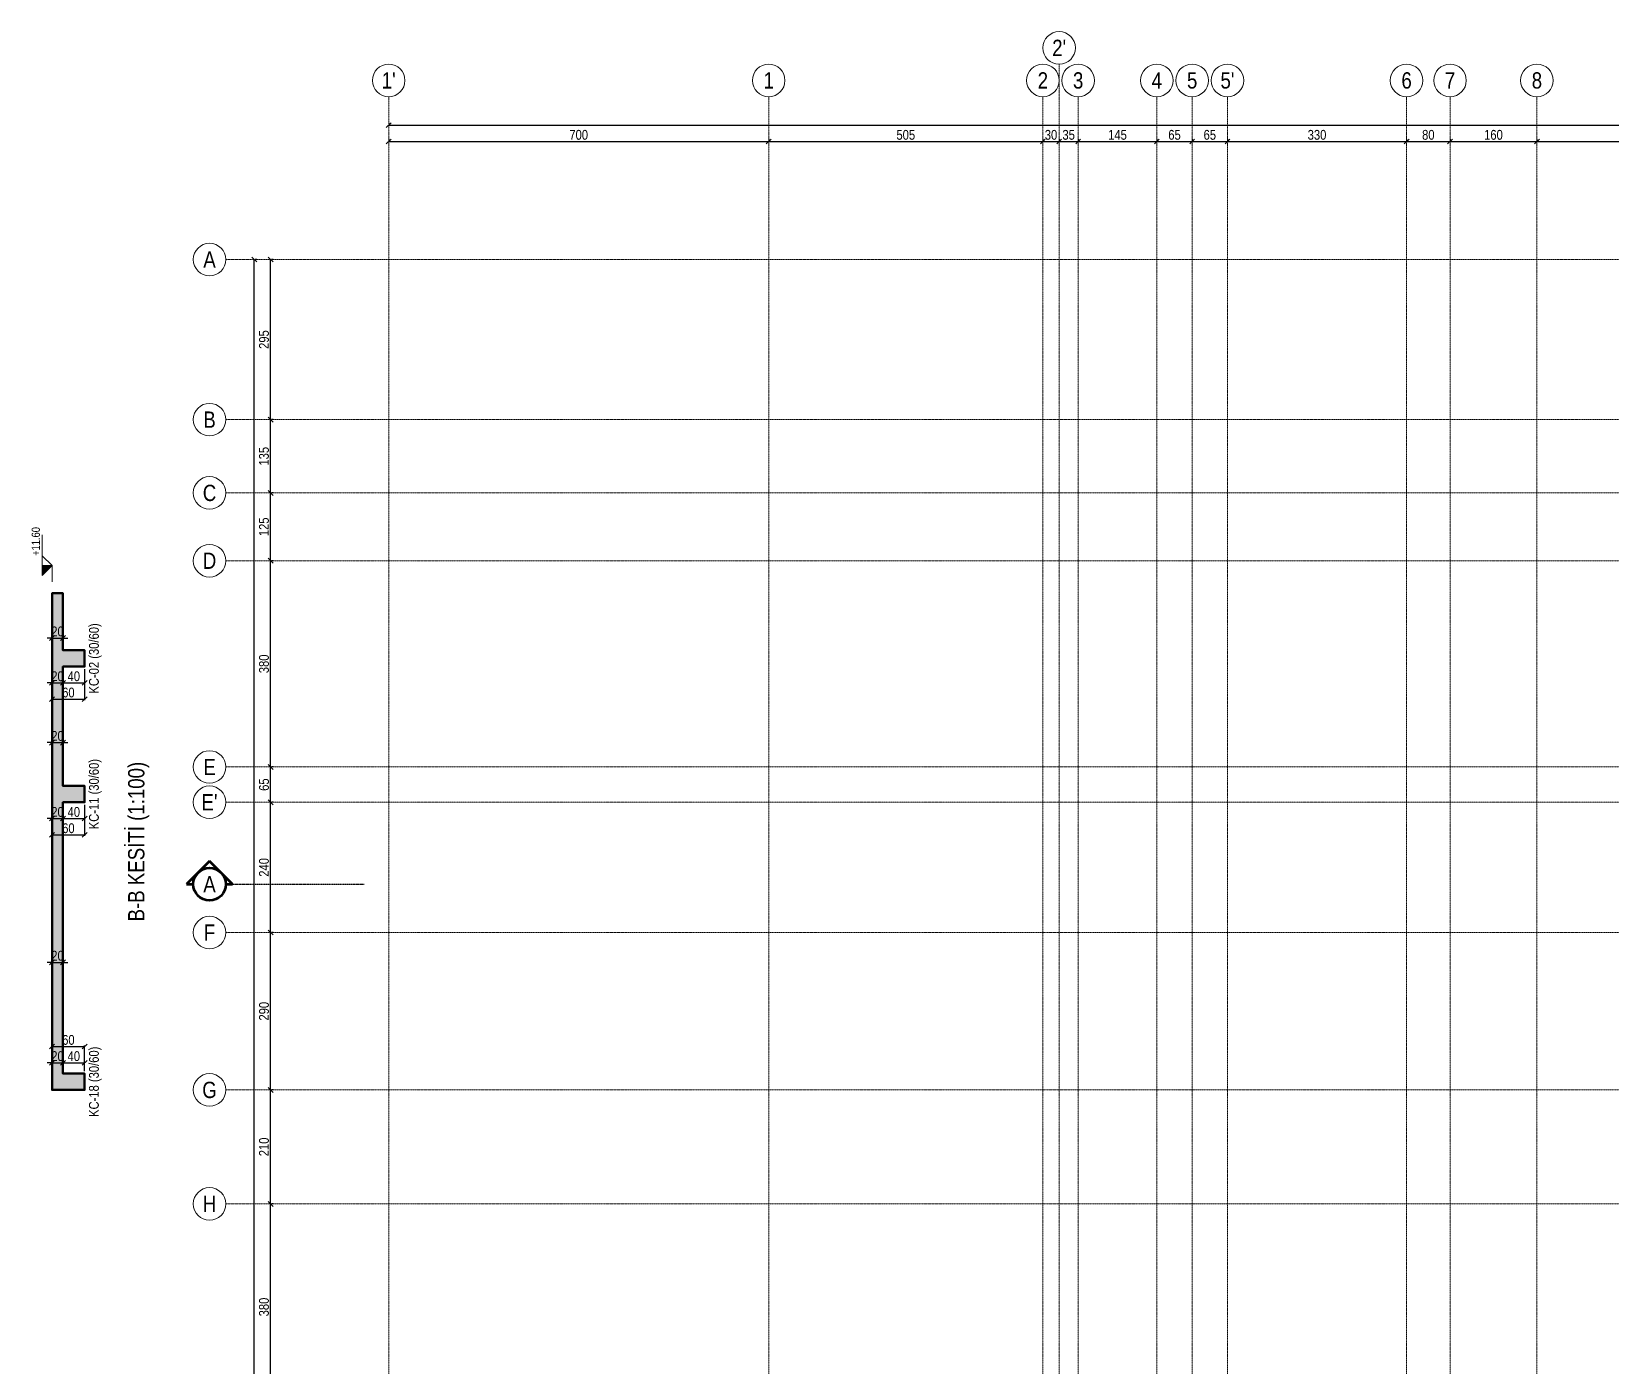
# Model space of a CAD drawing. Header units: millimetres. Extents: x 2439 to 10957, y 567 to 5865.
# Drawn here: x 2439 to 5349, y 3168 to 5627 of the extents above; entities that cross this region are included whole.
import ezdxf
from ezdxf.enums import TextEntityAlignment as Align

# ---------------------------------------------------------------- set-up
doc = ezdxf.new("R2010")
doc.units = ezdxf.units.MM
doc.linetypes.add('DASHED', pattern=[0.75, 0.5, -0.25])
for name, color, linetype, lineweight in [('AKS BALONU (BEYKENT)', 7, 'Continuous', 20), ('AKS CIZGISI (BEYKENT)', 252, 'DASHED', 20), ('AKS OLCU (BEYKENT)', 200, 'Continuous', 20), ('AKS YAZISI (BEYKENT)', 3, 'Continuous', 20), ('KESIT (BEYKENT)', 151, 'Continuous', 25), ('KESIT CIZGISI (BEYKENT)', 3, 'Continuous', 50), ('KESIT ISMI (BEYKENT)', 6, 'Continuous', 20), ('KIRIS ISMI (BEYKENT)', 40, 'Continuous', 20), ('KOT CIZGISI (BEYKENT)', 7, 'Continuous', 20), ('KOT YAZI (BEYKENT)', 7, 'Continuous', 20), ('OLCU (BEYKENT)', 14, 'Continuous', 20), ('TARAMA (BEYKENT)', 252, 'Continuous', 20)]:
    doc.layers.add(name, color=color, linetype=linetype, lineweight=lineweight)
doc.styles.add('YAZI (BEYKENT)', font='')
doc.styles.get('YAZI (BEYKENT)').set_extended_font_data('Bahnschrift Light Condensed')
doc.dimstyles.new('AKS_OLCU_100', dxfattribs={"dimtxt": 18, "dimasz": 4.5, "dimexe": 1.875, "dimexo": 4.5, "dimgap": 3, "dimtad": 1, "dimdec": 0, "dimrnd": 0.5, "dimzin": 12, "dimdsep": 46, "dimtxsty": 'YAZI (BEYKENT)', "dimtsz": 4.5, "dimcen": 0.09, "dimclrt": 7, "dimadec": 0, "dimazin": 0, "dimtfac": 1, "dimtdec": 4, "dimtix": 1, "dimtmove": 0, "dimatfit": 3, "dimfxl": 1, "dimtolj": 1, "dimtzin": 0, "dimarcsym": 0})
doc.dimstyles.new('PLAN_OLCU_100', dxfattribs={"dimtxt": 18, "dimasz": 4.5, "dimexe": 1.875, "dimexo": 4.5, "dimgap": 3, "dimtad": 1, "dimdec": 0, "dimrnd": 0.5, "dimzin": 12, "dimdsep": 46, "dimtxsty": 'YAZI (BEYKENT)', "dimtsz": 4.5, "dimcen": 0.09, "dimclrt": 7, "dimadec": 0, "dimazin": 0, "dimtfac": 1, "dimtdec": 4, "dimtix": 1, "dimtmove": 0, "dimatfit": 3, "dimfxl": 1, "dimtolj": 1, "dimtzin": 0, "dimarcsym": 0})

# ---------------------------------------------------------------- blocks, each defined once
blk = doc.blocks.new('*D191')
at = {"layer": 'Defpoints', "color": 0, "transparency": 16777216}
for p in [(2476.9, 4457.4), (2496.9, 4457.4), (2496.9, 4427.4)]:
    blk.add_point(p, dxfattribs=at)
at = {"layer": 'OLCU (BEYKENT)', "color": 0, "lineweight": -2, "transparency": 16777216}
for p, q in [((2476.9, 4452.9), (2476.9, 4425.5)), ((2496.9, 4452.9), (2496.9, 4425.5)), ((2476.9, 4427.4), (2467.9, 4427.4)), ((2472.4, 4422.9), (2481.4, 4431.9)), ((2476.9, 4427.4), (2496.9, 4427.4)), ((2492.4, 4422.9), (2501.4, 4431.9)), ((2496.9, 4427.4), (2505.9, 4427.4))]:
    blk.add_line(p, q, dxfattribs=at)
at = {"layer": 'OLCU (BEYKENT)', "color": 7, "lineweight": 20, "transparency": 16777216, "insert": (2486.9, 4439.5), "char_height": 18, "attachment_point": 5, "style": 'YAZI (BEYKENT)'}
blk.add_mtext('\\A1;20', dxfattribs=at)
blk = doc.blocks.new('*D192')
at = {"layer": 'Defpoints', "color": 0, "transparency": 16777216}
for p in [(2496.9, 4457.4), (2536.9, 4457.4), (2536.9, 4427.4)]:
    blk.add_point(p, dxfattribs=at)
at = {"layer": 'OLCU (BEYKENT)', "color": 0, "lineweight": -2, "transparency": 16777216}
for p, q in [((2496.9, 4452.9), (2496.9, 4425.5)), ((2536.9, 4452.9), (2536.9, 4425.5)), ((2492.4, 4422.9), (2501.4, 4431.9)), ((2496.9, 4427.4), (2536.9, 4427.4)), ((2532.4, 4422.9), (2541.4, 4431.9))]:
    blk.add_line(p, q, dxfattribs=at)
at = {"layer": 'OLCU (BEYKENT)', "color": 7, "lineweight": 20, "transparency": 16777216, "insert": (2516.9, 4439.5), "char_height": 18, "attachment_point": 5, "style": 'YAZI (BEYKENT)'}
blk.add_mtext('\\A1;40', dxfattribs=at)
blk = doc.blocks.new('*D193')
at = {"layer": 'Defpoints', "color": 0, "transparency": 16777216}
for p in [(2476.9, 4457.4), (2536.9, 4457.4), (2536.9, 4397.4)]:
    blk.add_point(p, dxfattribs=at)
at = {"layer": 'OLCU (BEYKENT)', "color": 0, "lineweight": -2, "transparency": 16777216}
for p, q in [((2476.9, 4452.9), (2476.9, 4395.5)), ((2536.9, 4452.9), (2536.9, 4395.5)), ((2472.4, 4392.9), (2481.4, 4401.9)), ((2476.9, 4397.4), (2536.9, 4397.4)), ((2532.4, 4392.9), (2541.4, 4401.9))]:
    blk.add_line(p, q, dxfattribs=at)
at = {"layer": 'OLCU (BEYKENT)', "color": 7, "lineweight": 20, "transparency": 16777216, "insert": (2506.9, 4409.5), "char_height": 18, "attachment_point": 5, "style": 'YAZI (BEYKENT)'}
blk.add_mtext('\\A1;60', dxfattribs=at)
blk = doc.blocks.new('*D194')
at = {"layer": 'Defpoints', "color": 0, "transparency": 16777216}
for p in [(2476.9, 4207.4), (2496.9, 4207.4), (2496.9, 4177.4)]:
    blk.add_point(p, dxfattribs=at)
at = {"layer": 'OLCU (BEYKENT)', "color": 0, "lineweight": -2, "transparency": 16777216}
for p, q in [((2476.9, 4202.9), (2476.9, 4175.5)), ((2496.9, 4202.9), (2496.9, 4175.5)), ((2476.9, 4177.4), (2467.9, 4177.4)), ((2472.4, 4172.9), (2481.4, 4181.9)), ((2476.9, 4177.4), (2496.9, 4177.4)), ((2492.4, 4172.9), (2501.4, 4181.9)), ((2496.9, 4177.4), (2505.9, 4177.4))]:
    blk.add_line(p, q, dxfattribs=at)
at = {"layer": 'OLCU (BEYKENT)', "color": 7, "lineweight": 20, "transparency": 16777216, "insert": (2486.9, 4189.5), "char_height": 18, "attachment_point": 5, "style": 'YAZI (BEYKENT)'}
blk.add_mtext('\\A1;20', dxfattribs=at)
blk = doc.blocks.new('*D195')
at = {"layer": 'Defpoints', "color": 0, "transparency": 16777216}
for p in [(2496.9, 4207.4), (2536.9, 4207.4), (2536.9, 4177.4)]:
    blk.add_point(p, dxfattribs=at)
at = {"layer": 'OLCU (BEYKENT)', "color": 0, "lineweight": -2, "transparency": 16777216}
for p, q in [((2496.9, 4202.9), (2496.9, 4175.5)), ((2536.9, 4202.9), (2536.9, 4175.5)), ((2492.4, 4172.9), (2501.4, 4181.9)), ((2496.9, 4177.4), (2536.9, 4177.4)), ((2532.4, 4172.9), (2541.4, 4181.9))]:
    blk.add_line(p, q, dxfattribs=at)
at = {"layer": 'OLCU (BEYKENT)', "color": 7, "lineweight": 20, "transparency": 16777216, "insert": (2516.9, 4189.5), "char_height": 18, "attachment_point": 5, "style": 'YAZI (BEYKENT)'}
blk.add_mtext('\\A1;40', dxfattribs=at)
blk = doc.blocks.new('*D196')
at = {"layer": 'Defpoints', "color": 0, "transparency": 16777216}
for p in [(2476.9, 4207.4), (2536.9, 4207.4), (2536.9, 4147.4)]:
    blk.add_point(p, dxfattribs=at)
at = {"layer": 'OLCU (BEYKENT)', "color": 0, "lineweight": -2, "transparency": 16777216}
for p, q in [((2476.9, 4202.9), (2476.9, 4145.5)), ((2536.9, 4202.9), (2536.9, 4145.5)), ((2472.4, 4142.9), (2481.4, 4151.9)), ((2476.9, 4147.4), (2536.9, 4147.4)), ((2532.4, 4142.9), (2541.4, 4151.9))]:
    blk.add_line(p, q, dxfattribs=at)
at = {"layer": 'OLCU (BEYKENT)', "color": 7, "lineweight": 20, "transparency": 16777216, "insert": (2506.9, 4159.5), "char_height": 18, "attachment_point": 5, "style": 'YAZI (BEYKENT)'}
blk.add_mtext('\\A1;60', dxfattribs=at)
blk = doc.blocks.new('*D197')
at = {"layer": 'Defpoints', "color": 0, "transparency": 16777216}
for p in [(2496.9, 3727.4), (2476.9, 3707.4), (2496.9, 3707.4)]:
    blk.add_point(p, dxfattribs=at)
at = {"layer": 'OLCU (BEYKENT)', "color": 0, "lineweight": -2, "transparency": 16777216}
for p, q in [((2476.9, 3727.4), (2467.9, 3727.4)), ((2472.4, 3722.9), (2481.4, 3731.9)), ((2476.9, 3711.9), (2476.9, 3729.2)), ((2476.9, 3727.4), (2496.9, 3727.4)), ((2492.4, 3722.9), (2501.4, 3731.9)), ((2496.9, 3711.9), (2496.9, 3729.2)), ((2496.9, 3727.4), (2505.9, 3727.4))]:
    blk.add_line(p, q, dxfattribs=at)
at = {"layer": 'OLCU (BEYKENT)', "color": 7, "lineweight": 20, "transparency": 16777216, "insert": (2486.9, 3739.5), "char_height": 18, "attachment_point": 5, "style": 'YAZI (BEYKENT)'}
blk.add_mtext('\\A1;20', dxfattribs=at)
blk = doc.blocks.new('*D198')
at = {"layer": 'Defpoints', "color": 0, "transparency": 16777216}
for p in [(2536.9, 3727.4), (2496.9, 3707.4), (2536.9, 3707.4)]:
    blk.add_point(p, dxfattribs=at)
at = {"layer": 'OLCU (BEYKENT)', "color": 0, "lineweight": -2, "transparency": 16777216}
for p, q in [((2492.4, 3722.9), (2501.4, 3731.9)), ((2496.9, 3711.9), (2496.9, 3729.2)), ((2496.9, 3727.4), (2536.9, 3727.4)), ((2532.4, 3722.9), (2541.4, 3731.9)), ((2536.9, 3711.9), (2536.9, 3729.2))]:
    blk.add_line(p, q, dxfattribs=at)
at = {"layer": 'OLCU (BEYKENT)', "color": 7, "lineweight": 20, "transparency": 16777216, "insert": (2516.9, 3739.5), "char_height": 18, "attachment_point": 5, "style": 'YAZI (BEYKENT)'}
blk.add_mtext('\\A1;40', dxfattribs=at)
blk = doc.blocks.new('*D199')
at = {"layer": 'Defpoints', "color": 0, "transparency": 16777216}
for p in [(2536.9, 3757.4), (2476.9, 3707.4), (2536.9, 3707.4)]:
    blk.add_point(p, dxfattribs=at)
at = {"layer": 'OLCU (BEYKENT)', "color": 0, "lineweight": -2, "transparency": 16777216}
for p, q in [((2472.4, 3752.9), (2481.4, 3761.9)), ((2476.9, 3711.9), (2476.9, 3759.2)), ((2476.9, 3757.4), (2536.9, 3757.4)), ((2532.4, 3752.9), (2541.4, 3761.9)), ((2536.9, 3711.9), (2536.9, 3759.2))]:
    blk.add_line(p, q, dxfattribs=at)
at = {"layer": 'OLCU (BEYKENT)', "color": 7, "lineweight": 20, "transparency": 16777216, "insert": (2506.9, 3769.5), "char_height": 18, "attachment_point": 5, "style": 'YAZI (BEYKENT)'}
blk.add_mtext('\\A1;60', dxfattribs=at)
blk = doc.blocks.new('*D200')
at = {"layer": 'Defpoints', "color": 0, "transparency": 16777216}
for p in [(2476.9, 4539.9), (2496.9, 4539.9), (2496.9, 4509.9)]:
    blk.add_point(p, dxfattribs=at)
at = {"layer": 'OLCU (BEYKENT)', "color": 0, "lineweight": -2, "transparency": 16777216}
for p, q in [((2472.4, 4505.4), (2481.4, 4514.4)), ((2476.9, 4535.4), (2476.9, 4508)), ((2492.4, 4505.4), (2501.4, 4514.4)), ((2496.9, 4535.4), (2496.9, 4508)), ((2476.9, 4509.9), (2467.9, 4509.9)), ((2476.9, 4509.9), (2496.9, 4509.9)), ((2496.9, 4509.9), (2505.9, 4509.9))]:
    blk.add_line(p, q, dxfattribs=at)
at = {"layer": 'OLCU (BEYKENT)', "color": 7, "lineweight": 20, "transparency": 16777216, "insert": (2486.9, 4522), "char_height": 18, "attachment_point": 5, "style": 'YAZI (BEYKENT)'}
blk.add_mtext('\\A1;20', dxfattribs=at)
blk = doc.blocks.new('*D201')
at = {"layer": 'Defpoints', "color": 0, "transparency": 16777216}
for p in [(2476.9, 4347.4), (2496.9, 4347.4), (2496.9, 4317.4)]:
    blk.add_point(p, dxfattribs=at)
at = {"layer": 'OLCU (BEYKENT)', "color": 0, "lineweight": -2, "transparency": 16777216}
for p, q in [((2476.9, 4342.9), (2476.9, 4315.5)), ((2496.9, 4342.9), (2496.9, 4315.5)), ((2476.9, 4317.4), (2467.9, 4317.4)), ((2472.4, 4312.9), (2481.4, 4321.9)), ((2476.9, 4317.4), (2496.9, 4317.4)), ((2492.4, 4312.9), (2501.4, 4321.9)), ((2496.9, 4317.4), (2505.9, 4317.4))]:
    blk.add_line(p, q, dxfattribs=at)
at = {"layer": 'OLCU (BEYKENT)', "color": 7, "lineweight": 20, "transparency": 16777216, "insert": (2486.9, 4329.5), "char_height": 18, "attachment_point": 5, "style": 'YAZI (BEYKENT)'}
blk.add_mtext('\\A1;20', dxfattribs=at)
blk = doc.blocks.new('*D202')
at = {"layer": 'Defpoints', "color": 0, "transparency": 16777216}
for p in [(2476.9, 3942.4), (2496.9, 3942.4), (2496.9, 3912.4)]:
    blk.add_point(p, dxfattribs=at)
at = {"layer": 'OLCU (BEYKENT)', "color": 0, "lineweight": -2, "transparency": 16777216}
for p, q in [((2476.9, 3937.9), (2476.9, 3910.5)), ((2496.9, 3937.9), (2496.9, 3910.5)), ((2476.9, 3912.4), (2467.9, 3912.4)), ((2472.4, 3907.9), (2481.4, 3916.9)), ((2476.9, 3912.4), (2496.9, 3912.4)), ((2492.4, 3907.9), (2501.4, 3916.9)), ((2496.9, 3912.4), (2505.9, 3912.4))]:
    blk.add_line(p, q, dxfattribs=at)
at = {"layer": 'OLCU (BEYKENT)', "color": 7, "lineweight": 20, "transparency": 16777216, "insert": (2486.9, 3924.5), "char_height": 18, "attachment_point": 5, "style": 'YAZI (BEYKENT)'}
blk.add_mtext('\\A1;20', dxfattribs=at)
blk = doc.blocks.new('*D203')
at = {"layer": 'AKS OLCU (BEYKENT)', "color": 0, "lineweight": -2, "transparency": 16777216}
for p, q in [((3092.4, 5450.4), (3101.4, 5459.4)), ((3096.9, 5459.4), (3096.9, 5456.7)), ((3096.9, 5454.9), (10536.9, 5454.9)), ((10532.4, 5450.4), (10541.4, 5459.4)), ((10536.9, 5459.4), (10536.9, 5456.7))]:
    blk.add_line(p, q, dxfattribs=at)
at = {"layer": 'Defpoints', "color": 0, "transparency": 16777216}
for p in [(3096.9, 5454.9), (10536.9, 5454.9), (10536.9, 5454.9)]:
    blk.add_point(p, dxfattribs=at)
at = {"layer": 'AKS OLCU (BEYKENT)', "color": 7, "transparency": 16777216, "insert": (6816.9, 5467), "char_height": 18, "attachment_point": 5, "style": 'YAZI (BEYKENT)'}
blk.add_mtext('\\A1;7440', dxfattribs=at)
blk = doc.blocks.new('*D204')
at = {"layer": 'AKS OLCU (BEYKENT)', "color": 0, "lineweight": -2, "transparency": 16777216}
for p, q in [((3092.4, 5420.4), (3101.4, 5429.4)), ((3096.9, 5429.4), (3096.9, 5426.7)), ((3096.9, 5424.9), (3796.9, 5424.9)), ((3792.4, 5420.4), (3801.4, 5429.4)), ((3796.9, 5429.4), (3796.9, 5426.7))]:
    blk.add_line(p, q, dxfattribs=at)
at = {"layer": 'Defpoints', "color": 0, "transparency": 16777216}
for p in [(3096.9, 5424.9), (3796.9, 5424.9), (3796.9, 5424.9)]:
    blk.add_point(p, dxfattribs=at)
at = {"layer": 'AKS OLCU (BEYKENT)', "color": 7, "transparency": 16777216, "insert": (3446.9, 5437), "char_height": 18, "attachment_point": 5, "style": 'YAZI (BEYKENT)'}
blk.add_mtext('\\A1;700', dxfattribs=at)
blk = doc.blocks.new('*D205')
at = {"layer": 'AKS OLCU (BEYKENT)', "color": 0, "lineweight": -2, "transparency": 16777216}
for p, q in [((3792.4, 5420.4), (3801.4, 5429.4)), ((3796.9, 5429.4), (3796.9, 5426.7)), ((3796.9, 5424.9), (4301.9, 5424.9)), ((4297.4, 5420.4), (4306.4, 5429.4)), ((4301.9, 5429.4), (4301.9, 5426.7))]:
    blk.add_line(p, q, dxfattribs=at)
at = {"layer": 'Defpoints', "color": 0, "transparency": 16777216}
for p in [(3796.9, 5424.9), (4301.9, 5424.9), (4301.9, 5424.9)]:
    blk.add_point(p, dxfattribs=at)
at = {"layer": 'AKS OLCU (BEYKENT)', "color": 7, "transparency": 16777216, "insert": (4049.4, 5437), "char_height": 18, "attachment_point": 5, "style": 'YAZI (BEYKENT)'}
blk.add_mtext('\\A1;505', dxfattribs=at)
blk = doc.blocks.new('*D206')
at = {"layer": 'AKS OLCU (BEYKENT)', "color": 0, "lineweight": -2, "transparency": 16777216}
for p, q in [((4297.4, 5420.4), (4306.4, 5429.4)), ((4301.9, 5429.4), (4301.9, 5426.7)), ((4301.9, 5424.9), (4331.9, 5424.9)), ((4327.4, 5420.4), (4336.4, 5429.4)), ((4331.9, 5429.4), (4331.9, 5426.7))]:
    blk.add_line(p, q, dxfattribs=at)
at = {"layer": 'Defpoints', "color": 0, "transparency": 16777216}
for p in [(4301.9, 5424.9), (4331.9, 5424.9), (4331.9, 5424.9)]:
    blk.add_point(p, dxfattribs=at)
at = {"layer": 'AKS OLCU (BEYKENT)', "color": 7, "transparency": 16777216, "insert": (4316.9, 5437), "char_height": 18, "attachment_point": 5, "style": 'YAZI (BEYKENT)'}
blk.add_mtext('\\A1;30', dxfattribs=at)
blk = doc.blocks.new('*D207')
at = {"layer": 'AKS OLCU (BEYKENT)', "color": 0, "lineweight": -2, "transparency": 16777216}
for p, q in [((4327.4, 5420.4), (4336.4, 5429.4)), ((4331.9, 5429.4), (4331.9, 5426.7)), ((4331.9, 5424.9), (4366.9, 5424.9)), ((4362.4, 5420.4), (4371.4, 5429.4)), ((4366.9, 5429.4), (4366.9, 5426.7))]:
    blk.add_line(p, q, dxfattribs=at)
at = {"layer": 'Defpoints', "color": 0, "transparency": 16777216}
for p in [(4331.9, 5424.9), (4366.9, 5424.9), (4366.9, 5424.9)]:
    blk.add_point(p, dxfattribs=at)
at = {"layer": 'AKS OLCU (BEYKENT)', "color": 7, "transparency": 16777216, "insert": (4349.4, 5437), "char_height": 18, "attachment_point": 5, "style": 'YAZI (BEYKENT)'}
blk.add_mtext('\\A1;35', dxfattribs=at)
blk = doc.blocks.new('*D208')
at = {"layer": 'AKS OLCU (BEYKENT)', "color": 0, "lineweight": -2, "transparency": 16777216}
for p, q in [((4362.4, 5420.4), (4371.4, 5429.4)), ((4366.9, 5429.4), (4366.9, 5426.7)), ((4366.9, 5424.9), (4511.9, 5424.9)), ((4507.4, 5420.4), (4516.4, 5429.4)), ((4511.9, 5429.4), (4511.9, 5426.7))]:
    blk.add_line(p, q, dxfattribs=at)
at = {"layer": 'Defpoints', "color": 0, "transparency": 16777216}
for p in [(4366.9, 5424.9), (4511.9, 5424.9), (4511.9, 5424.9)]:
    blk.add_point(p, dxfattribs=at)
at = {"layer": 'AKS OLCU (BEYKENT)', "color": 7, "transparency": 16777216, "insert": (4439.4, 5437), "char_height": 18, "attachment_point": 5, "style": 'YAZI (BEYKENT)'}
blk.add_mtext('\\A1;145', dxfattribs=at)
blk = doc.blocks.new('*D209')
at = {"layer": 'AKS OLCU (BEYKENT)', "color": 0, "lineweight": -2, "transparency": 16777216}
for p, q in [((4507.4, 5420.4), (4516.4, 5429.4)), ((4511.9, 5429.4), (4511.9, 5426.7)), ((4511.9, 5424.9), (4576.9, 5424.9)), ((4572.4, 5420.4), (4581.4, 5429.4)), ((4576.9, 5429.4), (4576.9, 5426.7))]:
    blk.add_line(p, q, dxfattribs=at)
at = {"layer": 'Defpoints', "color": 0, "transparency": 16777216}
for p in [(4511.9, 5424.9), (4576.9, 5424.9), (4576.9, 5424.9)]:
    blk.add_point(p, dxfattribs=at)
at = {"layer": 'AKS OLCU (BEYKENT)', "color": 7, "transparency": 16777216, "insert": (4544.4, 5437), "char_height": 18, "attachment_point": 5, "style": 'YAZI (BEYKENT)'}
blk.add_mtext('\\A1;65', dxfattribs=at)
blk = doc.blocks.new('*D210')
at = {"layer": 'AKS OLCU (BEYKENT)', "color": 0, "lineweight": -2, "transparency": 16777216}
for p, q in [((4572.4, 5420.4), (4581.4, 5429.4)), ((4576.9, 5429.4), (4576.9, 5426.7)), ((4576.9, 5424.9), (4641.9, 5424.9)), ((4637.4, 5420.4), (4646.4, 5429.4)), ((4641.9, 5429.4), (4641.9, 5426.7))]:
    blk.add_line(p, q, dxfattribs=at)
at = {"layer": 'Defpoints', "color": 0, "transparency": 16777216}
for p in [(4576.9, 5424.9), (4641.9, 5424.9), (4641.9, 5424.9)]:
    blk.add_point(p, dxfattribs=at)
at = {"layer": 'AKS OLCU (BEYKENT)', "color": 7, "transparency": 16777216, "insert": (4609.4, 5437), "char_height": 18, "attachment_point": 5, "style": 'YAZI (BEYKENT)'}
blk.add_mtext('\\A1;65', dxfattribs=at)
blk = doc.blocks.new('*D211')
at = {"layer": 'AKS OLCU (BEYKENT)', "color": 0, "lineweight": -2, "transparency": 16777216}
for p, q in [((4637.4, 5420.4), (4646.4, 5429.4)), ((4641.9, 5429.4), (4641.9, 5426.7)), ((4641.9, 5424.9), (4971.9, 5424.9)), ((4967.4, 5420.4), (4976.4, 5429.4)), ((4971.9, 5429.4), (4971.9, 5426.7))]:
    blk.add_line(p, q, dxfattribs=at)
at = {"layer": 'Defpoints', "color": 0, "transparency": 16777216}
for p in [(4641.9, 5424.9), (4971.9, 5424.9), (4971.9, 5424.9)]:
    blk.add_point(p, dxfattribs=at)
at = {"layer": 'AKS OLCU (BEYKENT)', "color": 7, "transparency": 16777216, "insert": (4806.9, 5437), "char_height": 18, "attachment_point": 5, "style": 'YAZI (BEYKENT)'}
blk.add_mtext('\\A1;330', dxfattribs=at)
blk = doc.blocks.new('*D212')
at = {"layer": 'AKS OLCU (BEYKENT)', "color": 0, "lineweight": -2, "transparency": 16777216}
for p, q in [((4967.4, 5420.4), (4976.4, 5429.4)), ((4971.9, 5429.4), (4971.9, 5426.7)), ((4971.9, 5424.9), (5051.9, 5424.9)), ((5047.4, 5420.4), (5056.4, 5429.4)), ((5051.9, 5429.4), (5051.9, 5426.7))]:
    blk.add_line(p, q, dxfattribs=at)
at = {"layer": 'Defpoints', "color": 0, "transparency": 16777216}
for p in [(4971.9, 5424.9), (5051.9, 5424.9), (5051.9, 5424.9)]:
    blk.add_point(p, dxfattribs=at)
at = {"layer": 'AKS OLCU (BEYKENT)', "color": 7, "transparency": 16777216, "insert": (5011.9, 5437), "char_height": 18, "attachment_point": 5, "style": 'YAZI (BEYKENT)'}
blk.add_mtext('\\A1;80', dxfattribs=at)
blk = doc.blocks.new('*D213')
at = {"layer": 'AKS OLCU (BEYKENT)', "color": 0, "lineweight": -2, "transparency": 16777216}
for p, q in [((5047.4, 5420.4), (5056.4, 5429.4)), ((5051.9, 5429.4), (5051.9, 5426.7)), ((5051.9, 5424.9), (5211.9, 5424.9)), ((5207.4, 5420.4), (5216.4, 5429.4)), ((5211.9, 5429.4), (5211.9, 5426.7))]:
    blk.add_line(p, q, dxfattribs=at)
at = {"layer": 'Defpoints', "color": 0, "transparency": 16777216}
for p in [(5051.9, 5424.9), (5211.9, 5424.9), (5211.9, 5424.9)]:
    blk.add_point(p, dxfattribs=at)
at = {"layer": 'AKS OLCU (BEYKENT)', "color": 7, "transparency": 16777216, "insert": (5131.9, 5437), "char_height": 18, "attachment_point": 5, "style": 'YAZI (BEYKENT)'}
blk.add_mtext('\\A1;160', dxfattribs=at)
blk = doc.blocks.new('*D214')
at = {"layer": 'AKS OLCU (BEYKENT)', "color": 0, "lineweight": -2, "transparency": 16777216}
for p, q in [((5207.4, 5420.4), (5216.4, 5429.4)), ((5211.9, 5429.4), (5211.9, 5426.7)), ((5211.9, 5424.9), (5596.9, 5424.9)), ((5592.4, 5420.4), (5601.4, 5429.4)), ((5596.9, 5429.4), (5596.9, 5426.7))]:
    blk.add_line(p, q, dxfattribs=at)
at = {"layer": 'Defpoints', "color": 0, "transparency": 16777216}
for p in [(5211.9, 5424.9), (5596.9, 5424.9), (5596.9, 5424.9)]:
    blk.add_point(p, dxfattribs=at)
at = {"layer": 'AKS OLCU (BEYKENT)', "color": 7, "transparency": 16777216, "insert": (5404.4, 5437), "char_height": 18, "attachment_point": 5, "style": 'YAZI (BEYKENT)'}
blk.add_mtext('\\A1;385', dxfattribs=at)
blk = doc.blocks.new('*D275')
at = {"layer": 'AKS OLCU (BEYKENT)', "color": 0, "lineweight": -2, "transparency": 16777216}
for p, q in [((2853.9, 5202.9), (2844.9, 5211.9)), ((2849.4, 987.4), (2849.4, 5207.4)), ((2853.9, 5207.4), (2851.2, 5207.4)), ((2853.9, 982.9), (2844.9, 991.9)), ((2853.9, 987.4), (2851.2, 987.4))]:
    blk.add_line(p, q, dxfattribs=at)
at = {"layer": 'Defpoints', "color": 0, "transparency": 16777216}
for p in [(2849.4, 5207.4), (2849.4, 5207.4), (2849.4, 987.4)]:
    blk.add_point(p, dxfattribs=at)
at = {"layer": 'AKS OLCU (BEYKENT)', "color": 7, "transparency": 16777216, "insert": (2837.2, 3097.4), "char_height": 18, "attachment_point": 5, "rotation": 90, "style": 'YAZI (BEYKENT)'}
blk.add_mtext('\\A1;4220', dxfattribs=at)
blk = doc.blocks.new('*D285')
at = {"layer": 'AKS OLCU (BEYKENT)', "color": 0, "lineweight": -2, "transparency": 16777216}
for p, q in [((2883.9, 3462.9), (2874.9, 3471.9)), ((2879.4, 3087.4), (2879.4, 3467.4)), ((2883.9, 3467.4), (2881.2, 3467.4)), ((2883.9, 3082.9), (2874.9, 3091.9)), ((2883.9, 3087.4), (2881.2, 3087.4))]:
    blk.add_line(p, q, dxfattribs=at)
at = {"layer": 'Defpoints', "color": 0, "transparency": 16777216}
for p in [(2879.4, 3467.4), (2879.4, 3467.4), (2879.4, 3087.4)]:
    blk.add_point(p, dxfattribs=at)
at = {"layer": 'AKS OLCU (BEYKENT)', "color": 7, "transparency": 16777216, "insert": (2867.2, 3277.4), "char_height": 18, "attachment_point": 5, "rotation": 90, "style": 'YAZI (BEYKENT)'}
blk.add_mtext('\\A1;380', dxfattribs=at)
blk = doc.blocks.new('*D286')
at = {"layer": 'AKS OLCU (BEYKENT)', "color": 0, "lineweight": -2, "transparency": 16777216}
for p, q in [((2883.9, 3672.9), (2874.9, 3681.9)), ((2879.4, 3467.4), (2879.4, 3677.4)), ((2883.9, 3677.4), (2881.2, 3677.4)), ((2883.9, 3462.9), (2874.9, 3471.9)), ((2883.9, 3467.4), (2881.2, 3467.4))]:
    blk.add_line(p, q, dxfattribs=at)
at = {"layer": 'Defpoints', "color": 0, "transparency": 16777216}
for p in [(2879.4, 3677.4), (2879.4, 3677.4), (2879.4, 3467.4)]:
    blk.add_point(p, dxfattribs=at)
at = {"layer": 'AKS OLCU (BEYKENT)', "color": 7, "transparency": 16777216, "insert": (2867.2, 3572.4), "char_height": 18, "attachment_point": 5, "rotation": 90, "style": 'YAZI (BEYKENT)'}
blk.add_mtext('\\A1;210', dxfattribs=at)
blk = doc.blocks.new('*D287')
at = {"layer": 'AKS OLCU (BEYKENT)', "color": 0, "lineweight": -2, "transparency": 16777216}
for p, q in [((2883.9, 3962.9), (2874.9, 3971.9)), ((2879.4, 3677.4), (2879.4, 3967.4)), ((2883.9, 3967.4), (2881.2, 3967.4)), ((2883.9, 3672.9), (2874.9, 3681.9)), ((2883.9, 3677.4), (2881.2, 3677.4))]:
    blk.add_line(p, q, dxfattribs=at)
at = {"layer": 'Defpoints', "color": 0, "transparency": 16777216}
for p in [(2879.4, 3967.4), (2879.4, 3967.4), (2879.4, 3677.4)]:
    blk.add_point(p, dxfattribs=at)
at = {"layer": 'AKS OLCU (BEYKENT)', "color": 7, "transparency": 16777216, "insert": (2867.2, 3822.4), "char_height": 18, "attachment_point": 5, "rotation": 90, "style": 'YAZI (BEYKENT)'}
blk.add_mtext('\\A1;290', dxfattribs=at)
blk = doc.blocks.new('*D288')
at = {"layer": 'AKS OLCU (BEYKENT)', "color": 0, "lineweight": -2, "transparency": 16777216}
for p, q in [((2883.9, 4202.9), (2874.9, 4211.9)), ((2879.4, 3967.4), (2879.4, 4207.4)), ((2883.9, 4207.4), (2881.2, 4207.4)), ((2883.9, 3962.9), (2874.9, 3971.9)), ((2883.9, 3967.4), (2881.2, 3967.4))]:
    blk.add_line(p, q, dxfattribs=at)
at = {"layer": 'Defpoints', "color": 0, "transparency": 16777216}
for p in [(2879.4, 4207.4), (2879.4, 4207.4), (2879.4, 3967.4)]:
    blk.add_point(p, dxfattribs=at)
at = {"layer": 'AKS OLCU (BEYKENT)', "color": 7, "transparency": 16777216, "insert": (2867.2, 4087.4), "char_height": 18, "attachment_point": 5, "rotation": 90, "style": 'YAZI (BEYKENT)'}
blk.add_mtext('\\A1;240', dxfattribs=at)
blk = doc.blocks.new('*D289')
at = {"layer": 'AKS OLCU (BEYKENT)', "color": 0, "lineweight": -2, "transparency": 16777216}
for p, q in [((2883.9, 4267.9), (2874.9, 4276.9)), ((2879.4, 4207.4), (2879.4, 4272.4)), ((2883.9, 4272.4), (2881.2, 4272.4)), ((2883.9, 4202.9), (2874.9, 4211.9)), ((2883.9, 4207.4), (2881.2, 4207.4))]:
    blk.add_line(p, q, dxfattribs=at)
at = {"layer": 'Defpoints', "color": 0, "transparency": 16777216}
for p in [(2879.4, 4272.4), (2879.4, 4272.4), (2879.4, 4207.4)]:
    blk.add_point(p, dxfattribs=at)
at = {"layer": 'AKS OLCU (BEYKENT)', "color": 7, "transparency": 16777216, "insert": (2867.3, 4239.9), "char_height": 18, "attachment_point": 5, "rotation": 90, "style": 'YAZI (BEYKENT)'}
blk.add_mtext('\\A1;65', dxfattribs=at)
blk = doc.blocks.new('*D290')
at = {"layer": 'AKS OLCU (BEYKENT)', "color": 0, "lineweight": -2, "transparency": 16777216}
for p, q in [((2883.9, 4647.9), (2874.9, 4656.9)), ((2879.4, 4272.4), (2879.4, 4652.4)), ((2883.9, 4652.4), (2881.2, 4652.4)), ((2883.9, 4267.9), (2874.9, 4276.9)), ((2883.9, 4272.4), (2881.2, 4272.4))]:
    blk.add_line(p, q, dxfattribs=at)
at = {"layer": 'Defpoints', "color": 0, "transparency": 16777216}
for p in [(2879.4, 4652.4), (2879.4, 4652.4), (2879.4, 4272.4)]:
    blk.add_point(p, dxfattribs=at)
at = {"layer": 'AKS OLCU (BEYKENT)', "color": 7, "transparency": 16777216, "insert": (2867.2, 4462.4), "char_height": 18, "attachment_point": 5, "rotation": 90, "style": 'YAZI (BEYKENT)'}
blk.add_mtext('\\A1;380', dxfattribs=at)
blk = doc.blocks.new('*D291')
at = {"layer": 'AKS OLCU (BEYKENT)', "color": 0, "lineweight": -2, "transparency": 16777216}
for p, q in [((2883.9, 4772.9), (2874.9, 4781.9)), ((2879.4, 4652.4), (2879.4, 4777.4)), ((2883.9, 4777.4), (2881.2, 4777.4)), ((2883.9, 4647.9), (2874.9, 4656.9)), ((2883.9, 4652.4), (2881.2, 4652.4))]:
    blk.add_line(p, q, dxfattribs=at)
at = {"layer": 'Defpoints', "color": 0, "transparency": 16777216}
for p in [(2879.4, 4777.4), (2879.4, 4777.4), (2879.4, 4652.4)]:
    blk.add_point(p, dxfattribs=at)
at = {"layer": 'AKS OLCU (BEYKENT)', "color": 7, "transparency": 16777216, "insert": (2867.2, 4714.9), "char_height": 18, "attachment_point": 5, "rotation": 90, "style": 'YAZI (BEYKENT)'}
blk.add_mtext('\\A1;125', dxfattribs=at)
blk = doc.blocks.new('*D292')
at = {"layer": 'AKS OLCU (BEYKENT)', "color": 0, "lineweight": -2, "transparency": 16777216}
for p, q in [((2883.9, 4907.9), (2874.9, 4916.9)), ((2879.4, 4777.4), (2879.4, 4912.4)), ((2883.9, 4912.4), (2881.2, 4912.4)), ((2883.9, 4772.9), (2874.9, 4781.9)), ((2883.9, 4777.4), (2881.2, 4777.4))]:
    blk.add_line(p, q, dxfattribs=at)
at = {"layer": 'Defpoints', "color": 0, "transparency": 16777216}
for p in [(2879.4, 4912.4), (2879.4, 4912.4), (2879.4, 4777.4)]:
    blk.add_point(p, dxfattribs=at)
at = {"layer": 'AKS OLCU (BEYKENT)', "color": 7, "transparency": 16777216, "insert": (2867.2, 4844.9), "char_height": 18, "attachment_point": 5, "rotation": 90, "style": 'YAZI (BEYKENT)'}
blk.add_mtext('\\A1;135', dxfattribs=at)
blk = doc.blocks.new('*D293')
at = {"layer": 'AKS OLCU (BEYKENT)', "color": 0, "lineweight": -2, "transparency": 16777216}
for p, q in [((2883.9, 5202.9), (2874.9, 5211.9)), ((2879.4, 4912.4), (2879.4, 5207.4)), ((2883.9, 5207.4), (2881.2, 5207.4)), ((2883.9, 4907.9), (2874.9, 4916.9)), ((2883.9, 4912.4), (2881.2, 4912.4))]:
    blk.add_line(p, q, dxfattribs=at)
at = {"layer": 'Defpoints', "color": 0, "transparency": 16777216}
for p in [(2879.4, 5207.4), (2879.4, 5207.4), (2879.4, 4912.4)]:
    blk.add_point(p, dxfattribs=at)
at = {"layer": 'AKS OLCU (BEYKENT)', "color": 7, "transparency": 16777216, "insert": (2867.2, 5059.9), "char_height": 18, "attachment_point": 5, "rotation": 90, "style": 'YAZI (BEYKENT)'}
blk.add_mtext('\\A1;295', dxfattribs=at)

msp = doc.modelspace()

# ---------------------------------------------------------------- hatches: boundary and pattern name
at = {"layer": 'KOT CIZGISI (BEYKENT)'}
msp.add_hatch(color=250, dxfattribs=at).paths.add_polyline_path([(2476.9, 4643.4), (2458.9, 4625.4), (2458.9, 4643.4)])
at = {"layer": 'TARAMA (BEYKENT)'}
h = msp.add_hatch(dxfattribs=at)
h.set_pattern_fill('ANSI33', color=256, style=0)
h.set_pattern_definition([(45, (-125226.307, -4217.866), (-4.49012806, 4.49012806), []), (45, (-125221.817, -4217.866), (-4.49012806, 4.49012806), [3.175, -1.5875])])
h.paths.add_polyline_path([(2476.9, 4592.4), (2496.9, 4592.4), (2496.9, 4487.4), (2536.9, 4487.4), (2536.9, 4457.4), (2496.9, 4457.4), (2496.9, 4237.4), (2536.9, 4237.4), (2536.9, 4207.4), (2496.9, 4207.4), (2496.9, 3707.4), (2536.9, 3707.4), (2536.9, 3677.4), (2476.9, 3677.4)], flags=16)

# ---------------------------------------------------------------- linework, layer by layer
at = {"layer": 'AKS BALONU (BEYKENT)'}
for centre in [(4331.9, 5597.4), (3096.9, 5537.4), (3796.9, 5537.4), (4301.9, 5537.4), (4366.9, 5537.4), (4511.9, 5537.4), (4576.9, 5537.4), (4641.9, 5537.4), (4971.9, 5537.4), (5051.9, 5537.4), (5211.9, 5537.4), (2766.9, 5207.4), (2766.9, 4912.4), (2766.9, 4777.4), (2766.9, 4652.4), (2766.9, 4272.4), (2766.9, 4207.4), (2766.9, 3967.4), (2766.9, 3677.4), (2766.9, 3467.4)]:
    msp.add_circle(centre, 30, dxfattribs=at)
at = {"layer": 'AKS CIZGISI (BEYKENT)', "color": 175, "true_color": 0x4554a5}
for p, q in [((4331.9, 627.4), (4331.9, 5567.4)), ((3096.9, 687.4), (3096.9, 5507.4)), ((4641.9, 687.4), (4641.9, 5507.4)), ((2796.9, 4207.4), (10836.9, 4207.4))]:
    msp.add_line(p, q, dxfattribs=at)
at = {"layer": 'AKS CIZGISI (BEYKENT)'}
for p, q in [((3796.9, 687.4), (3796.9, 5507.4)), ((4301.9, 687.4), (4301.9, 5507.4)), ((4366.9, 687.4), (4366.9, 5507.4)), ((4511.9, 687.4), (4511.9, 5507.4)), ((4576.9, 687.4), (4576.9, 5507.4)), ((4971.9, 687.4), (4971.9, 5507.4)), ((5051.9, 687.4), (5051.9, 5507.4)), ((5211.9, 687.4), (5211.9, 5507.4)), ((2796.9, 5207.4), (10836.9, 5207.4)), ((2796.9, 4912.4), (10836.9, 4912.4)), ((2796.9, 4777.4), (10836.9, 4777.4)), ((2796.9, 4652.4), (10836.9, 4652.4)), ((2796.9, 4272.4), (10836.9, 4272.4)), ((2796.9, 3967.4), (10836.9, 3967.4)), ((2796.9, 3677.4), (10836.9, 3677.4)), ((2796.9, 3467.4), (10836.9, 3467.4))]:
    msp.add_line(p, q, dxfattribs=at)
at = {"layer": 'KESIT (BEYKENT)', "lineweight": 60}
for points in [[(2766.9, 4098.9), (2724.4, 4056.4)], [(2809.3, 4056.4), (2766.9, 4098.9)], [(2724.4, 4056.4), (2736.9, 4056.4)], [(2796.9, 4056.4), (2809.3, 4056.4)]]:
    msp.add_lwpolyline(points, dxfattribs=at)
at = {"layer": 'KESIT (BEYKENT)', "linetype": 'DASHED'}
msp.add_lwpolyline([(2796.9, 4056.4), (3051.9, 4056.4)], dxfattribs=at)
at = {"layer": 'KESIT (BEYKENT)', "lineweight": 60}
msp.add_circle((2766.9, 4056.4), 30, dxfattribs=at)
at = {"layer": 'KESIT CIZGISI (BEYKENT)'}
msp.add_lwpolyline([(2476.9, 3707.4), (2476.9, 4592.4), (2496.9, 4592.4), (2496.9, 4487.4), (2536.9, 4487.4), (2536.9, 4457.4), (2496.9, 4457.4), (2496.9, 4237.4), (2536.9, 4237.4), (2536.9, 4207.4), (2496.9, 4207.4), (2496.9, 3707.4), (2536.9, 3707.4), (2536.9, 3677.4), (2476.9, 3677.4), (2476.9, 3707.4)], dxfattribs=at)
at = {"layer": 'KOT CIZGISI (BEYKENT)'}
for p, q in [((2458.9, 4661.4), (2458.9, 4700.4)), ((2458.9, 4625.4), (2458.9, 4661.4)), ((2476.9, 4643.4), (2458.9, 4661.4)), ((2458.9, 4661.4), (2458.9, 4643.4)), ((2476.9, 4613.4), (2476.9, 4643.4))]:
    msp.add_line(p, q, dxfattribs=at)
msp.add_lwpolyline([(2476.9, 4643.4), (2458.9, 4625.4), (2458.9, 4643.4)], close=True, dxfattribs=at)

# ---------------------------------------------------------------- texts
at = {"layer": 'AKS YAZISI (BEYKENT)', "style": 'YAZI (BEYKENT)'}
for s, p in [("2'", (4331.9, 5597.4)), ("1'", (3096.9, 5537.4)), ('1', (3796.9, 5537.4)), ('2', (4301.9, 5537.4)), ('3', (4366.9, 5537.4)), ('4', (4511.9, 5537.4)), ('5', (4576.9, 5537.4)), ("5'", (4641.9, 5537.4)), ('6', (4971.9, 5537.4)), ('7', (5051.9, 5537.4)), ('8', (5211.9, 5537.4)), ('A', (2766.9, 5207.4)), ('B', (2766.9, 4912.4)), ('C', (2766.9, 4777.4)), ('D', (2766.9, 4652.4)), ('E', (2766.9, 4272.4)), ("E'", (2766.9, 4207.4)), ('F', (2766.9, 3967.4)), ('G', (2766.9, 3677.4)), ('H', (2766.9, 3467.4))]:
    msp.add_text(s, height=30, dxfattribs=at).set_placement(p, align=Align.MIDDLE_CENTER)
at = {"layer": 'KESIT ISMI (BEYKENT)', "lineweight": 20, "style": 'YAZI (BEYKENT)'}
msp.add_text('B-B KESİTİ (1:100)', height=30, rotation=90, dxfattribs=at).set_placement((2631.9, 4134.9), align=Align.MIDDLE_CENTER)
msp.add_text('A', height=30, dxfattribs=at).set_placement((2766.9, 4056.4), align=Align.MIDDLE_CENTER)
at = {"layer": 'KIRIS ISMI (BEYKENT)', "style": 'YAZI (BEYKENT)'}
for s, p in [('KC-02 (30/60)', (2553.9, 4472.4)), ('KC-11 (30/60)', (2553.9, 4222.4)), ('KC-18 (30/60)', (2553.9, 3692.4))]:
    msp.add_text(s, height=18, rotation=90, dxfattribs=at).set_placement(p, align=Align.MIDDLE_CENTER)
at = {"layer": 'KOT YAZI (BEYKENT)', "style": 'YAZI (BEYKENT)'}
msp.add_text('+11.60', height=15, rotation=90, dxfattribs=at).set_placement((2458.9, 4661.4), align=Align.BOTTOM_LEFT)

# ---------------------------------------------------------------- dimensions: what is measured, and where the dimension line sits
at = {"layer": 'AKS OLCU (BEYKENT)'}
for p1, p2, picture, middle in [((3096.9, 5454.9), (10536.9, 5454.9), '*D203', (6816.9, 5467)), ((3096.9, 5424.9), (3796.9, 5424.9), '*D204', (3446.9, 5437)), ((3796.9, 5424.9), (4301.9, 5424.9), '*D205', (4049.4, 5437)), ((4301.9, 5424.9), (4331.9, 5424.9), '*D206', (4316.9, 5437)), ((4331.9, 5424.9), (4366.9, 5424.9), '*D207', (4349.4, 5437)), ((4366.9, 5424.9), (4511.9, 5424.9), '*D208', (4439.4, 5437)), ((4511.9, 5424.9), (4576.9, 5424.9), '*D209', (4544.4, 5437)), ((4576.9, 5424.9), (4641.9, 5424.9), '*D210', (4609.4, 5437)), ((4641.9, 5424.9), (4971.9, 5424.9), '*D211', (4806.9, 5437)), ((4971.9, 5424.9), (5051.9, 5424.9), '*D212', (5011.9, 5437)), ((5051.9, 5424.9), (5211.9, 5424.9), '*D213', (5131.9, 5437)), ((5211.9, 5424.9), (5596.9, 5424.9), '*D214', (5404.4, 5437)), ((2849.4, 987.4), (2849.4, 5207.4), '*D275', (2837.2, 3097.4)), ((2879.4, 4912.4), (2879.4, 5207.4), '*D293', (2867.2, 5059.9)), ((2879.4, 4777.4), (2879.4, 4912.4), '*D292', (2867.2, 4844.9)), ((2879.4, 4652.4), (2879.4, 4777.4), '*D291', (2867.2, 4714.9)), ((2879.4, 4272.4), (2879.4, 4652.4), '*D290', (2867.2, 4462.4)), ((2879.4, 4207.4), (2879.4, 4272.4), '*D289', (2867.3, 4239.9)), ((2879.4, 3967.4), (2879.4, 4207.4), '*D288', (2867.2, 4087.4)), ((2879.4, 3677.4), (2879.4, 3967.4), '*D287', (2867.2, 3822.4)), ((2879.4, 3467.4), (2879.4, 3677.4), '*D286', (2867.2, 3572.4)), ((2879.4, 3087.4), (2879.4, 3467.4), '*D285', (2867.2, 3277.4))]:
    dim = msp.add_aligned_dim(p1=p1, p2=p2, distance=0, dimstyle='AKS_OLCU_100', dxfattribs=at)
    dim.commit()
    dim.dimension.update_dxf_attribs({"geometry": picture, "text_midpoint": middle})
at = {"layer": 'OLCU (BEYKENT)', "lineweight": 20}
for p1, p2, distance, picture, middle in [((2476.9, 4539.9), (2496.9, 4539.9), -30, '*D200', (2486.9, 4522)), ((2476.9, 4457.4), (2496.9, 4457.4), -30, '*D191', (2486.9, 4439.5)), ((2476.9, 4457.4), (2536.9, 4457.4), -60, '*D193', (2506.9, 4409.5)), ((2496.9, 4457.4), (2536.9, 4457.4), -30, '*D192', (2516.9, 4439.5)), ((2476.9, 4347.4), (2496.9, 4347.4), -30, '*D201', (2486.9, 4329.5)), ((2476.9, 4207.4), (2496.9, 4207.4), -30, '*D194', (2486.9, 4189.5)), ((2476.9, 4207.4), (2536.9, 4207.4), -60, '*D196', (2506.9, 4159.5)), ((2496.9, 4207.4), (2536.9, 4207.4), -30, '*D195', (2516.9, 4189.5)), ((2476.9, 3942.4), (2496.9, 3942.4), -30, '*D202', (2486.9, 3924.5)), ((2476.9, 3707.4), (2536.9, 3707.4), 50, '*D199', (2506.9, 3769.5)), ((2476.9, 3707.4), (2496.9, 3707.4), 20, '*D197', (2486.9, 3739.5)), ((2496.9, 3707.4), (2536.9, 3707.4), 20, '*D198', (2516.9, 3739.5))]:
    dim = msp.add_aligned_dim(p1=p1, p2=p2, distance=distance, dimstyle='PLAN_OLCU_100', dxfattribs=at)
    dim.commit()
    dim.dimension.update_dxf_attribs({"geometry": picture, "text_midpoint": middle})

doc.saveas('drawing.dxf')
